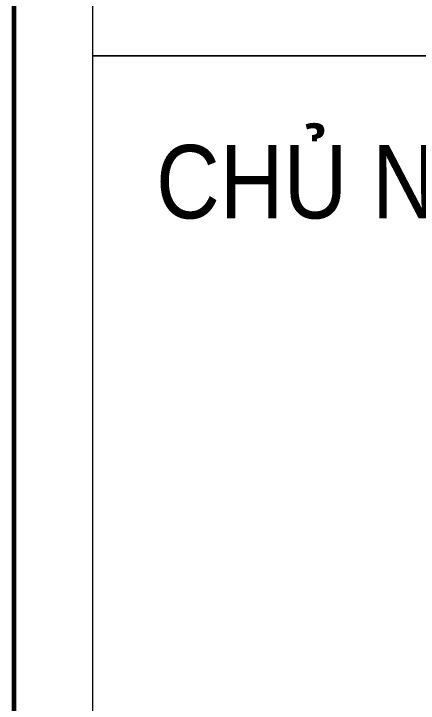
# Model space of a CAD drawing. Header units: millimetres. Extents: x 19378 to 270036, y -611253 to -548347.
# Drawn here: x 141440 to 143073, y -581469 to -578685 of the extents above; entities that cross this region are included whole.
import ezdxf
from ezdxf.enums import TextEntityAlignment as Align

# ---------------------------------------------------------------- set-up
doc = ezdxf.new("R2010")
doc.units = ezdxf.units.MM
doc.header["$MEASUREMENT"] = 0
doc.layers.add('Khungten_LCDI', color=7, linetype='Continuous')
doc.layers.add('LC Net thay', color=7, linetype='Continuous', lineweight=25)
doc.layers.add('LC Text1', color=3, linetype='Continuous', lineweight=20)
doc.styles.add('Khungten', font='VHAVAN.TTF', dxfattribs={"width": 0.9, "height": 5000})
doc.styles.add('Title', font='VHBLACK.TTF', dxfattribs={"width": 0.8})

# ---------------------------------------------------------------- blocks, each defined once
blk = doc.blocks.new('lcdi fix')
at = {"layer": 'Khungten_LCDI', "color": 5, "lineweight": 60}
blk.add_line((36600.02574175596, 14649.99999999255), (36600.02574175596, -14649.99999999255), dxfattribs=at)
at = {"layer": 'Khungten_LCDI', "color": 9, "lineweight": 15}
for points in [[(36750.02493607998, 446.3150240202522), (40449.99971687794, 446.3150240202522), (40449.99971687794, 2437.222380185602), (36750.02493607998, 2437.222380185602)], [(36750.02493607998, -1521.876888302984), (40449.99971687794, -1521.876888302984), (40449.99971687794, 446.3150240202522), (36750.02493607998, 446.3150240202522)]]:
    blk.add_lwpolyline(points, close=True, dxfattribs=at)
at = {"color": 7, "style": 'Khungten', "width": 0.9}
blk.add_text('chñ nhiÖm thiÕt kÕ - chief of design', height=139.9999963689399, dxfattribs=at).set_placement((38565.57105228305, 136.3840538730001), align=Align.CENTER)
at = {"color": 7, "style": 'Khungten', "width": 0.8}
for tag, p in [('REVISION', (39498.75262445212, -10746.30395446718)), ('NGAYHT', (39546.07413610817, -11609.37091637403))]:
    blk.add_attdef(tag, text='', height=199.998925739526, dxfattribs=at).set_placement(p, align=Align.CENTER)
at = {"layer": 'LC Text1', "style": 'Title', "width": 1.485915225563207}
for tag, p, p2 in [('TENBANVE1', (36912.6576448679, -8885.760238945484), (40339.14494544267, -8885.760238945484)), ('TENBANVE2', (36912.6576448679, -9562.4655643329), (40339.14494544267, -9562.4655643329))]:
    blk.add_attdef(tag, text='', height=249.9999935159642, dxfattribs=at).set_placement(p, p2, align=Align.FIT)
at = {"layer": 'LC Text1', "style": 'Title', "width": 0.7}
blk.add_attdef('SOBANVE', text='', height=249.9999935159642, dxfattribs=at).set_placement((39561.98223525287, -13896.18071823567), align=Align.CENTER)

msp = doc.modelspace()

# ---------------------------------------------------------------- block references
at = {"layer": 'LC Net thay', "xscale": 2.118034286391425, "yscale": 2.118034286391425, "zscale": 2.118034286391425}
msp.add_blockref('lcdi fix', (63919.66606018989, -579800.0030406346, 0.0007749805088951), dxfattribs=at)

doc.saveas('drawing.dxf')
